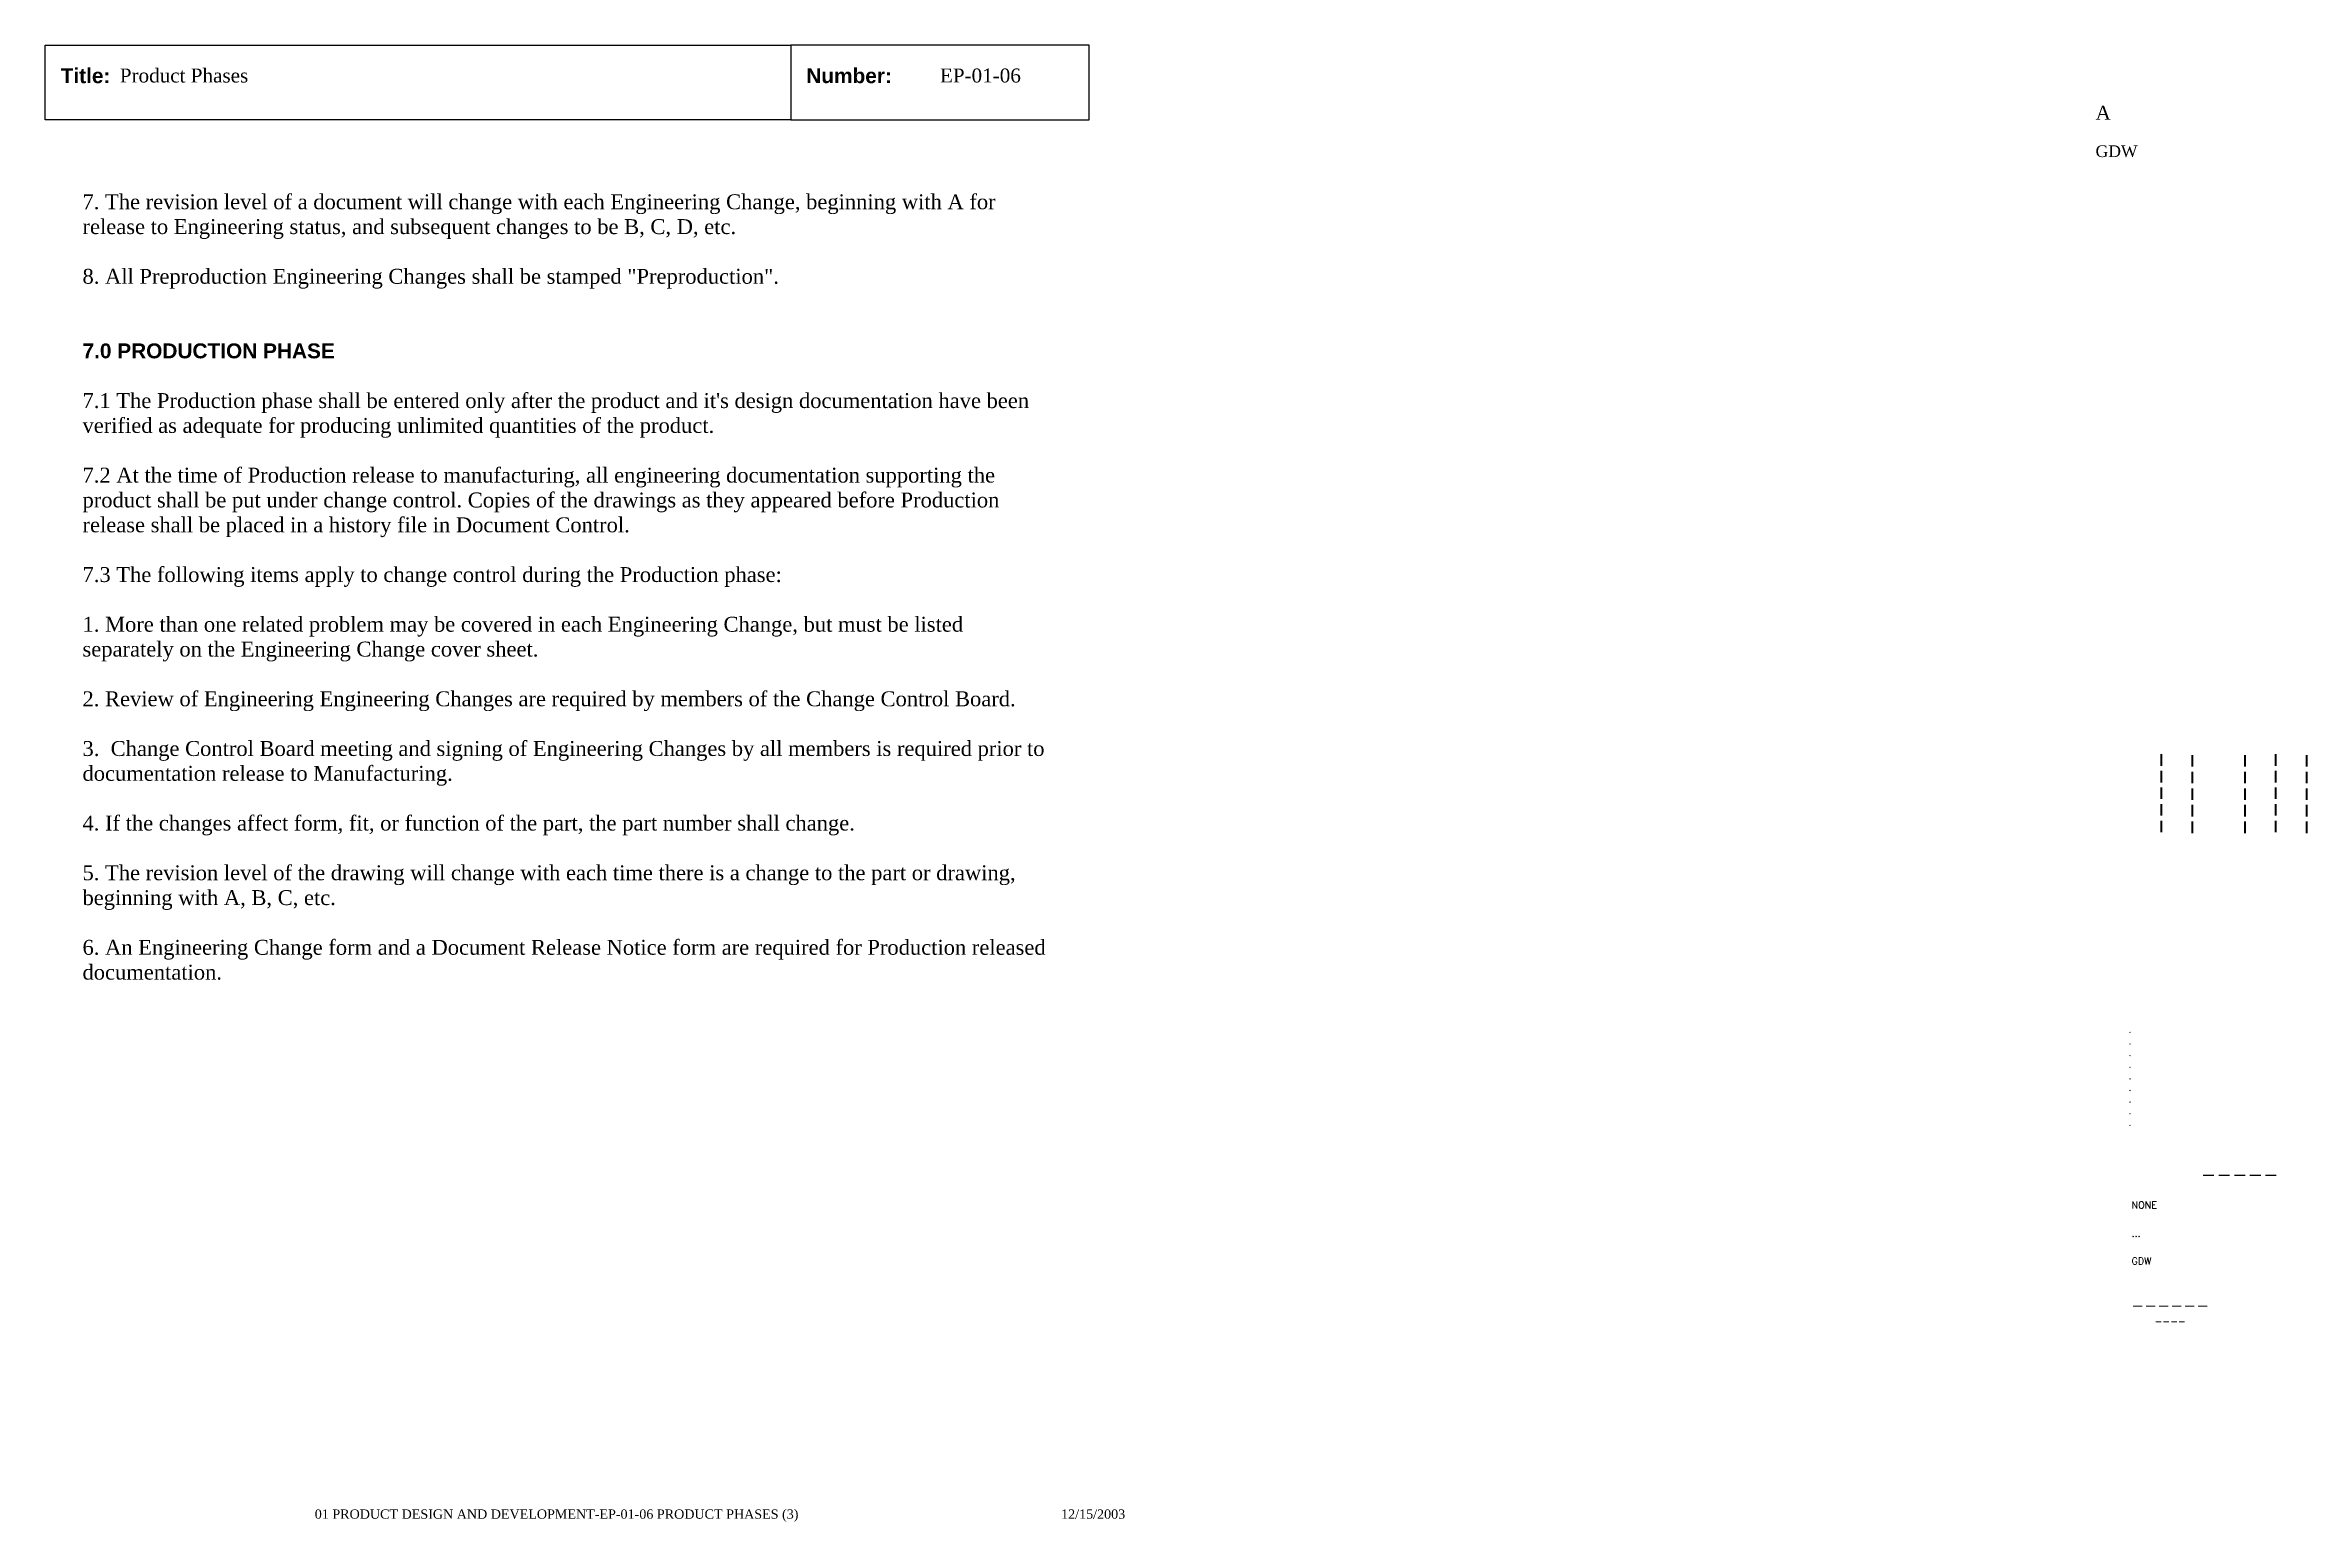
# Paper-space layout 'EP-01-06 Product Phases (3)' of a CAD drawing. Header units: inches. Extents: x 1 to 31.3, y 0.2 to 20.
import ezdxf
from ezdxf.enums import TextEntityAlignment as Align

# ---------------------------------------------------------------- set-up
doc = ezdxf.new("R2010")
doc.units = ezdxf.units.IN
doc.header["$MEASUREMENT"] = 0
doc.layers.add('TitleBlock_Attributes', color=40, linetype='Continuous', plot=False)
doc.layers.add('TitleBlock_Atts_Print', color=1, linetype='Continuous')
doc.styles.get("Standard").update_dxf_attribs({"font": 'simplex.shx'})
doc.styles.add('style1', font='TIMES.TTF')
doc.styles.add('styleAtt', font='TIMES.TTF')
doc.styles.add('TBBIGTEXT', font='complex.shx')

# ---------------------------------------------------------------- blocks, each defined once
blk = doc.blocks.new('Test1')
at = {"layer": 'TitleBlock_Attributes', "style": 'TBBIGTEXT', "width": 0.8}
for tag, p, height in [('SideLine1', (29.492, 9.408), 0.25), ('SideLine2', (29.906, 9.396), 0.25), ('SideLine3', (30.612, 9.396), 0.25), ('SideLine4', (31.026, 9.408), 0.25), ('SideLine5', (31.44, 9.396), 0.25), ('File-Layout', (28.803, 3.641), 0.125)]:
    blk.add_attdef(tag, p, '', height=height, rotation=90, dxfattribs=at)
at = {"layer": 'TitleBlock_Attributes'}
for tag, p, height in [('REV1', (28.947, 6.754), 0.0625), ('REV2', (28.947, 6.598), 0.0625), ('REV3', (28.947, 6.442), 0.0625), ('REV4', (28.947, 6.286), 0.0625), ('REV5', (28.947, 6.13), 0.0625), ('REV6', (28.947, 5.974), 0.0625), ('REV7', (28.947, 5.818), 0.0625), ('REV8', (28.947, 5.662), 0.0625), ('REV9', (28.947, 5.506), 0.0625), ('SCALE', (28.983, 4.394), 0.0938), ('INCHARGE', (28.983, 4.016), 0.0938), ('DRW', (28.983, 3.641), 0.0938)]:
    blk.add_attdef(tag, p, '', height=height, dxfattribs=at)
at = {"layer": 'TitleBlock_Attributes', "style": 'TBBIGTEXT'}
for tag, height, p in [('PROJNUM', 0.188, (30.434, 4.761)), ('DWG_NUM', 0.156, (31.168, 4.127)), ('CUSTOMER', 0.156, (29.501, 3.017)), ('LOCATION', 0.0938, (29.501, 2.835)), ('DESC_1', 0.188, (29.501, 2.412)), ('DESC_2', 0.188, (29.501, 2.1)), ('DESC_3', 0.188, (29.501, 1.787))]:
    blk.add_attdef(tag, text='', height=height, dxfattribs=at).set_placement(p, align=Align.CENTER)
at = {"layer": 'TitleBlock_Attributes'}
blk.add_attdef('DRW_DATE', text='', height=0.0938, dxfattribs=at).set_placement((31.149, 3.648), align=Align.CENTER)

psp = doc.layouts.new('EP-01-06 Product Phases (3)')

# ---------------------------------------------------------------- linework, layer by layer
for points in [[(1, 20), (11, 20), (11, 19), (1, 19)], [(11, 19), (15, 19), (15, 20), (11, 20)]]:
    psp.add_lwpolyline(points, close=True)

# ---------------------------------------------------------------- block references
ref = psp.add_blockref('Test1', (0, 0))
ref.add_attrib('CUSTOMER', '------', dxfattribs={"layer": 'TitleBlock_Attributes', "height": 0.1562, "style": 'TBBIGTEXT'}).set_placement((29.501, 3.017), align=Align.CENTER)
ref.add_attrib('LOCATION', '----', dxfattribs={"layer": 'TitleBlock_Attributes', "height": 0.0938, "style": 'TBBIGTEXT'}).set_placement((29.501, 2.835), align=Align.CENTER)
ref.add_attrib('DESC_1', 'Product Phases', (2, 19.5), dxfattribs={"layer": 'TitleBlock_Atts_Print', "height": 0.1875, "style": 'styleAtt'})
ref.add_attrib('DESC_2', 'EP-01-06', (13, 19.5), dxfattribs={"layer": 'TitleBlock_Atts_Print', "height": 0.1875, "style": 'styleAtt'})
ref.add_attrib('DESC_3', 'A', (28.5, 19), dxfattribs={"layer": 'TitleBlock_Attributes', "height": 0.188, "style": 'styleAtt'})
ref.add_attrib('PROJNUM', '-----', dxfattribs={"layer": 'TitleBlock_Attributes', "height": 0.1875, "style": 'TBBIGTEXT'}).set_placement((30.434, 4.761), align=Align.CENTER)
ref.add_attrib('DWG_NUM', 'GDW', (28.5, 18.5), dxfattribs={"layer": 'TitleBlock_Attributes', "height": 0.1562, "style": 'styleAtt'})
ref.add_attrib('DRW_DATE', '12/15/2003', dxfattribs={"layer": 'TitleBlock_Atts_Print', "height": 0.125, "style": 'styleAtt'}).set_placement((15.055, 0.232), align=Align.CENTER)
ref.add_attrib('DRW', 'GDW', (28.983, 3.641), dxfattribs={"layer": 'TitleBlock_Attributes', "height": 0.0938})
ref.add_attrib('INCHARGE', '...', (28.983, 4.016), dxfattribs={"layer": 'TitleBlock_Attributes', "height": 0.0938})
ref.add_attrib('SCALE', 'NONE', (28.983, 4.394), dxfattribs={"layer": 'TitleBlock_Attributes', "height": 0.0938})
ref.add_attrib('REV1', '.', (28.947, 6.754), dxfattribs={"layer": 'TitleBlock_Attributes', "height": 0.0625})
ref.add_attrib('REV2', '.', (28.947, 6.598), dxfattribs={"layer": 'TitleBlock_Attributes', "height": 0.0625})
ref.add_attrib('REV3', '.', (28.947, 6.442), dxfattribs={"layer": 'TitleBlock_Attributes', "height": 0.0625})
ref.add_attrib('REV4', '.', (28.947, 6.286), dxfattribs={"layer": 'TitleBlock_Attributes', "height": 0.0625})
ref.add_attrib('REV5', '.', (28.947, 6.13), dxfattribs={"layer": 'TitleBlock_Attributes', "height": 0.0625})
ref.add_attrib('REV6', '.', (28.947, 5.974), dxfattribs={"layer": 'TitleBlock_Attributes', "height": 0.0625})
ref.add_attrib('REV7', '.', (28.947, 5.818), dxfattribs={"layer": 'TitleBlock_Attributes', "height": 0.0625})
ref.add_attrib('REV8', '.', (28.947, 5.662), dxfattribs={"layer": 'TitleBlock_Attributes', "height": 0.0625})
ref.add_attrib('REV9', '.', (28.947, 5.506), dxfattribs={"layer": 'TitleBlock_Attributes', "height": 0.0625})
ref.add_attrib('SideLine1', '-----', (29.492, 9.408), dxfattribs={"layer": 'TitleBlock_Attributes', "height": 0.25, "rotation": 90, "style": 'TBBIGTEXT', "width": 0.8})
ref.add_attrib('SideLine2', '-----', (29.906, 9.396), dxfattribs={"layer": 'TitleBlock_Attributes', "height": 0.25, "rotation": 90, "style": 'TBBIGTEXT', "width": 0.8})
ref.add_attrib('SideLine3', '-----', (30.612, 9.396), dxfattribs={"layer": 'TitleBlock_Attributes', "height": 0.25, "rotation": 90, "style": 'TBBIGTEXT', "width": 0.8})
ref.add_attrib('SideLine4', '-----', (31.026, 9.408), dxfattribs={"layer": 'TitleBlock_Attributes', "height": 0.25, "rotation": 90, "style": 'TBBIGTEXT', "width": 0.8})
ref.add_attrib('SideLine5', '-----', (31.44, 9.396), dxfattribs={"layer": 'TitleBlock_Attributes', "height": 0.25, "rotation": 90, "style": 'TBBIGTEXT', "width": 0.8})
ref.add_attrib('File-Layout', '01 PRODUCT DESIGN AND DEVELOPMENT-EP-01-06 PRODUCT PHASES (3)', dxfattribs={"layer": 'TitleBlock_Atts_Print', "height": 0.125, "style": 'styleAtt'}).set_placement((7.859, 0.232), align=Align.CENTER)

# ---------------------------------------------------------------- texts
at = {"color": 5, "char_height": 0.2, "width": 2, "attachment_point": 1, "line_spacing_factor": 1.5, "style": 'style1'}
for s, insert in [('{\\fArial|b1|i0|c0|p34;Title:}', (1.207, 19.691)), ('{\\fArial|b1|i0|c0|p34;Number:}', (11.207, 19.691))]:
    psp.add_mtext(s, dxfattribs=dict(at, insert=insert))
at = {"color": 5, "insert": (1.5, 18), "char_height": 0.2, "width": 13, "attachment_point": 1, "style": 'style1'}
psp.add_mtext('7. The revision level of a document will change with each Engineering Change, beginning with A for release to Engineering status, and subsequent changes to be B, C, D, etc.\\P\\P8. All Preproduction Engineering Changes shall be stamped "Preproduction".\\P\\P\\P{\\fArial|b1|i0|c0|p34;7.0 PRODUCTION PHASE\\P\\P}7.1 The Production phase shall be entered only after the product and it\'s design documentation have been verified as adequate for producing unlimited quantities of the product.\\P\\P7.2 At the time of Production release to manufacturing, all engineering documentation supporting the product shall be put under change control. Copies of the drawings as they appeared before Production release shall be placed in a history file in Document Control.\\P\\P7.3 The following items apply to change control during the Production phase:\\P\\P1. More than one related problem may be covered in each Engineering Change, but must be listed separately on the Engineering Change cover sheet.\\P\\P2. Review of Engineering Engineering Changes are required by members of the Change Control Board.\\P\\P3.  Change Control Board meeting and signing of Engineering Changes by all members is required prior to documentation release to Manufacturing.\\P\\P4. If the changes affect form, fit, or function of the part, the part number shall change.\\P\\P5. The revision level of the drawing will change with each time there is a change to the part or drawing, beginning with A, B, C, etc.\\P\\P6. An Engineering Change form and a Document Release Notice form are required for Production released documentation.', dxfattribs=at)

doc.saveas('drawing.dxf')
